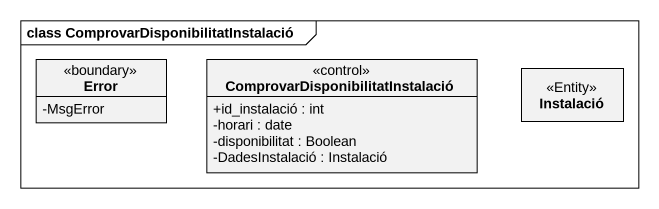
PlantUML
@startuml
mainframe class ComprovarDisponibilitatInstalació
hide circle
hide empty members
skinparam classAttributeIconSize 0
class Error <<boundary>> {
  -MsgError
}
class "ComprovarDisponibilitatInstalació" as ComprovarDisponibilitatInsta <<control>> {
  +id_instalació : int
  -horari : date
  -disponibilitat : Boolean
  -DadesInstalació : Instalació
}
class Instalació <<Entity>>
@enduml
